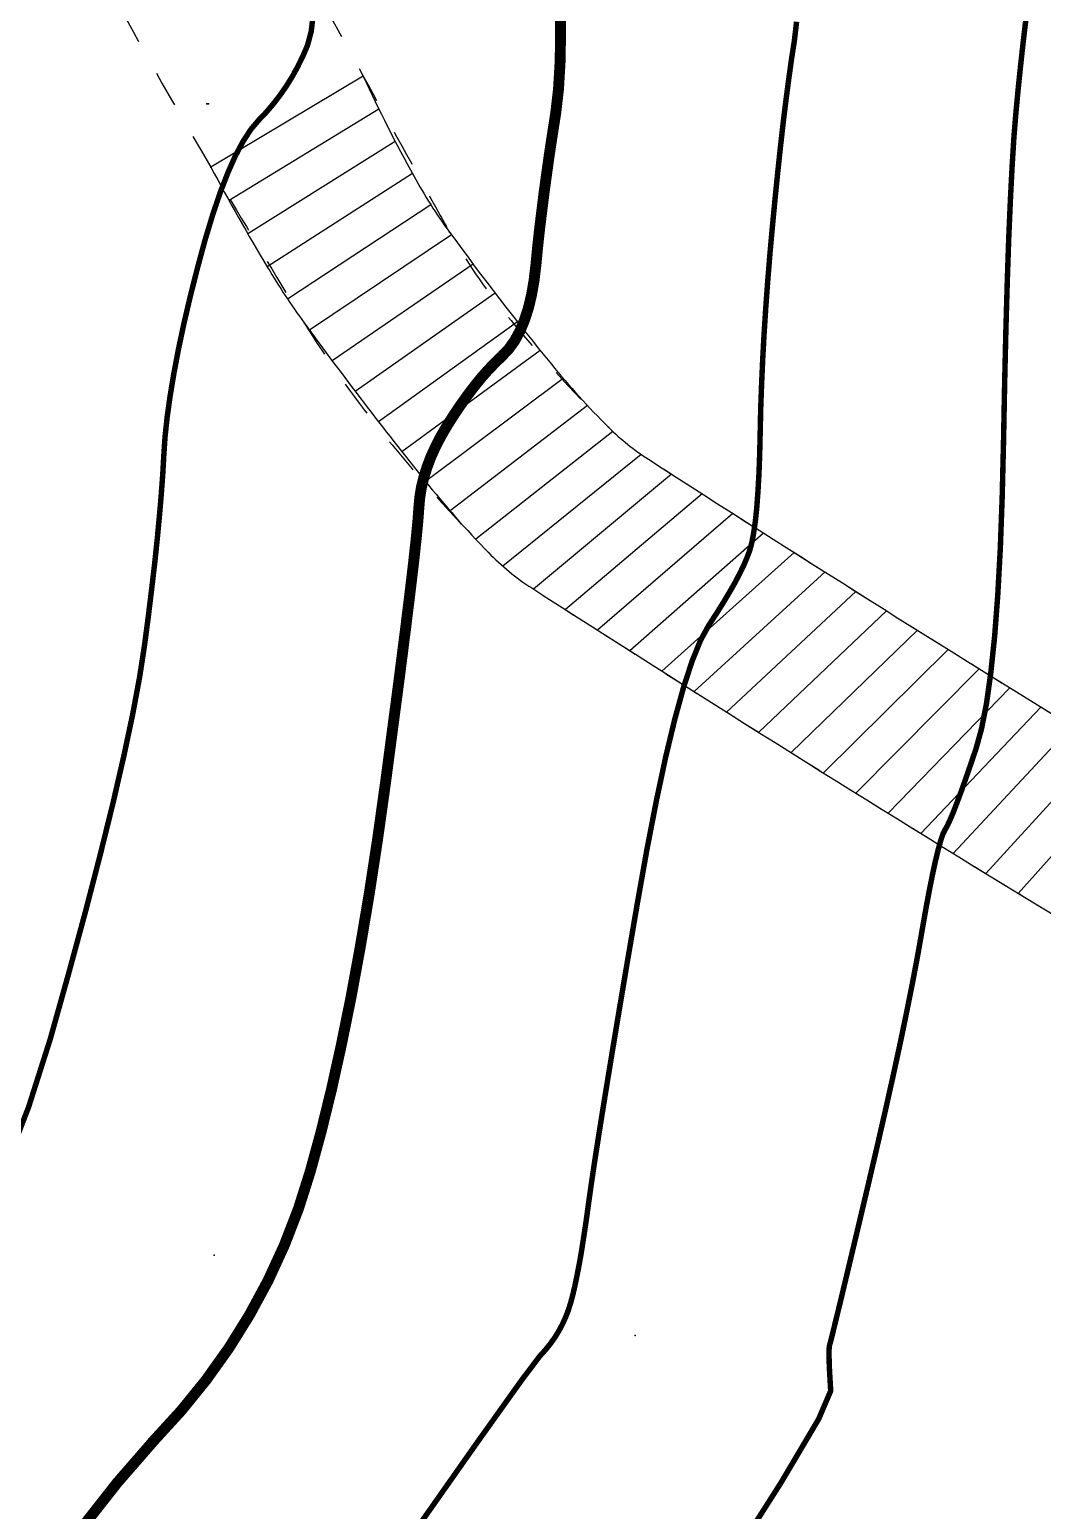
# Model space of a CAD drawing. Extents: x 940 to 1495, y 832 to 1212.
# Drawn here: x 1261.84 to 1275.76, y 867.61 to 887.96 of the extents above; entities that cross this region are included whole.
import ezdxf

# ---------------------------------------------------------------- set-up
doc = ezdxf.new("R2010")
doc.units = 0
doc.header["$LTSCALE"] = 0.5
doc.header["$PDSIZE"] = 0.2
doc.linetypes.add('X6', pattern=[2, 1, -1])
for name, color, linetype in [('DGX', 2, 'CONTINUOUS'), ('DLSS', 4, 'CONTINUOUS'), ('JMD', 6, 'CONTINUOUS'), ('ZDH', 1, 'CONTINUOUS')]:
    doc.layers.add(name, color=color, linetype=linetype)

msp = doc.modelspace()

# ---------------------------------------------------------------- linework, layer by layer
at = {"layer": 'DGX', "color": 3, "linetype": 'Continuous', "const_width": 0.15, "flags": 128}
msp.add_lwpolyline([(1262.289, 867.022), (1263.044, 867.984), (1263.554, 868.571), (1263.926, 868.978), (1264.269, 869.401), (1264.582, 869.84), (1264.865, 870.295), (1265.119, 870.765), (1265.343, 871.252), (1265.537, 871.754), (1265.701, 872.272), (1265.849, 872.815), (1265.991, 873.394), (1266.127, 874.009), (1266.259, 874.659), (1266.385, 875.344), (1266.507, 876.065), (1266.623, 876.822), (1266.734, 877.614), (1266.835, 878.381), (1266.925, 879.064), (1267.001, 879.663), (1267.065, 880.178), (1267.116, 880.608), (1267.154, 880.954), (1267.179, 881.216), (1267.192, 881.393), (1267.204, 881.529), (1267.226, 881.667), (1267.26, 881.806), (1267.304, 881.948), (1267.358, 882.091), (1267.424, 882.235), (1267.5, 882.382), (1267.587, 882.53), (1267.68, 882.676), (1267.773, 882.813), (1267.866, 882.943), (1267.959, 883.065), (1268.053, 883.18), (1268.147, 883.286), (1268.242, 883.385), (1268.336, 883.476), (1268.427, 883.572), (1268.508, 883.685), (1268.58, 883.816), (1268.642, 883.964), (1268.696, 884.13), (1268.74, 884.313), (1268.775, 884.514), (1268.801, 884.732), (1268.823, 884.964), (1268.849, 885.203), (1268.879, 885.451), (1268.911, 885.708), (1268.947, 885.972), (1268.985, 886.245), (1269.028, 886.527), (1269.073, 886.816), (1269.111, 887.144), (1269.134, 887.537), (1269.14, 887.996), (1269.13, 888.522)], dxfattribs=at)
msp.add_lwpolyline([(1262.289, 867.022), (1263.044, 867.984), (1263.554, 868.571), (1263.926, 868.978), (1264.269, 869.401), (1264.582, 869.84), (1264.865, 870.295), (1265.119, 870.765), (1265.343, 871.252), (1265.537, 871.754), (1265.701, 872.272), (1265.849, 872.815), (1265.991, 873.394), (1266.127, 874.009), (1266.259, 874.659), (1266.385, 875.344), (1266.507, 876.065), (1266.623, 876.822), (1266.734, 877.614), (1266.835, 878.381), (1266.925, 879.064), (1267.001, 879.663), (1267.065, 880.178), (1267.116, 880.608), (1267.154, 880.954), (1267.179, 881.216), (1267.192, 881.393), (1267.204, 881.529), (1267.226, 881.667), (1267.26, 881.806), (1267.304, 881.948), (1267.358, 882.091), (1267.424, 882.235), (1267.5, 882.382), (1267.587, 882.53), (1267.68, 882.676), (1267.773, 882.813), (1267.866, 882.943), (1267.959, 883.065), (1268.053, 883.18), (1268.147, 883.286), (1268.242, 883.385), (1268.336, 883.476), (1268.427, 883.572), (1268.508, 883.685), (1268.58, 883.816), (1268.642, 883.964), (1268.696, 884.13), (1268.74, 884.313), (1268.775, 884.514), (1268.801, 884.732), (1268.823, 884.964), (1268.849, 885.203), (1268.879, 885.451), (1268.911, 885.708), (1268.947, 885.972), (1268.985, 886.245), (1269.028, 886.527), (1269.073, 886.816), (1269.111, 887.144), (1269.134, 887.537), (1269.14, 887.996), (1269.13, 888.522)], dxfattribs=at)
msp.add_lwpolyline([(1262.289, 867.022), (1263.044, 867.984), (1263.554, 868.571), (1263.926, 868.978), (1264.269, 869.401), (1264.582, 869.84), (1264.865, 870.295), (1265.119, 870.765), (1265.343, 871.252), (1265.537, 871.754), (1265.701, 872.272), (1265.849, 872.815), (1265.991, 873.394), (1266.127, 874.009), (1266.259, 874.659), (1266.385, 875.344), (1266.507, 876.065), (1266.623, 876.822), (1266.734, 877.614), (1266.835, 878.381), (1266.925, 879.064), (1267.001, 879.663), (1267.065, 880.178), (1267.116, 880.608), (1267.154, 880.954), (1267.179, 881.216), (1267.192, 881.393), (1267.204, 881.529), (1267.226, 881.667), (1267.26, 881.806), (1267.304, 881.948), (1267.358, 882.091), (1267.424, 882.235), (1267.5, 882.382), (1267.587, 882.53), (1267.68, 882.676), (1267.773, 882.813), (1267.866, 882.943), (1267.959, 883.065), (1268.053, 883.18), (1268.147, 883.286), (1268.242, 883.385), (1268.336, 883.476), (1268.427, 883.572), (1268.508, 883.685), (1268.58, 883.816), (1268.642, 883.964), (1268.696, 884.13), (1268.74, 884.313), (1268.775, 884.514), (1268.801, 884.732), (1268.823, 884.964), (1268.849, 885.203), (1268.879, 885.451), (1268.911, 885.708), (1268.947, 885.972), (1268.985, 886.245), (1269.028, 886.527), (1269.073, 886.816), (1269.111, 887.144), (1269.134, 887.537), (1269.14, 887.996), (1269.13, 888.522)], dxfattribs=at)
msp.add_lwpolyline([(1262.289, 867.022), (1263.044, 867.984), (1263.554, 868.571), (1263.926, 868.978), (1264.269, 869.401), (1264.582, 869.84), (1264.865, 870.295), (1265.119, 870.765), (1265.343, 871.252), (1265.537, 871.754), (1265.701, 872.272), (1265.849, 872.815), (1265.991, 873.394), (1266.127, 874.009), (1266.259, 874.659), (1266.385, 875.344), (1266.507, 876.065), (1266.623, 876.822), (1266.734, 877.614), (1266.835, 878.381), (1266.925, 879.064), (1267.001, 879.663), (1267.065, 880.178), (1267.116, 880.608), (1267.154, 880.954), (1267.179, 881.216), (1267.192, 881.393), (1267.204, 881.529), (1267.226, 881.667), (1267.26, 881.806), (1267.304, 881.948), (1267.358, 882.091), (1267.424, 882.235), (1267.5, 882.382), (1267.587, 882.53), (1267.68, 882.676), (1267.773, 882.813), (1267.866, 882.943), (1267.959, 883.065), (1268.053, 883.18), (1268.147, 883.286), (1268.242, 883.385), (1268.336, 883.476), (1268.427, 883.572), (1268.508, 883.685), (1268.58, 883.816), (1268.642, 883.964), (1268.696, 884.13), (1268.74, 884.313), (1268.775, 884.514), (1268.801, 884.732), (1268.823, 884.964), (1268.849, 885.203), (1268.879, 885.451), (1268.911, 885.708), (1268.947, 885.972), (1268.985, 886.245), (1269.028, 886.527), (1269.073, 886.816), (1269.111, 887.144), (1269.134, 887.537), (1269.14, 887.996), (1269.13, 888.522)], dxfattribs=at)
msp.add_lwpolyline([(1262.289, 867.022), (1263.044, 867.984), (1263.554, 868.571), (1263.926, 868.978), (1264.269, 869.401), (1264.582, 869.84), (1264.865, 870.295), (1265.119, 870.765), (1265.343, 871.252), (1265.537, 871.754), (1265.701, 872.272), (1265.849, 872.815), (1265.991, 873.394), (1266.127, 874.009), (1266.259, 874.659), (1266.385, 875.344), (1266.507, 876.065), (1266.623, 876.822), (1266.734, 877.614), (1266.835, 878.381), (1266.925, 879.064), (1267.001, 879.663), (1267.065, 880.178), (1267.116, 880.608), (1267.154, 880.954), (1267.179, 881.216), (1267.192, 881.393), (1267.204, 881.529), (1267.226, 881.667), (1267.26, 881.806), (1267.304, 881.948), (1267.358, 882.091), (1267.424, 882.235), (1267.5, 882.382), (1267.587, 882.53), (1267.68, 882.676), (1267.773, 882.813), (1267.866, 882.943), (1267.959, 883.065), (1268.053, 883.18), (1268.147, 883.286), (1268.242, 883.385), (1268.336, 883.476), (1268.427, 883.572), (1268.508, 883.685), (1268.58, 883.816), (1268.642, 883.964), (1268.696, 884.13), (1268.74, 884.313), (1268.775, 884.514), (1268.801, 884.732), (1268.823, 884.964), (1268.849, 885.203), (1268.879, 885.451), (1268.911, 885.708), (1268.947, 885.972), (1268.985, 886.245), (1269.028, 886.527), (1269.073, 886.816), (1269.111, 887.144), (1269.134, 887.537), (1269.14, 887.996), (1269.13, 888.522)], dxfattribs=at)
msp.add_lwpolyline([(1262.289, 867.022), (1263.044, 867.984), (1263.554, 868.571), (1263.926, 868.978), (1264.269, 869.401), (1264.582, 869.84), (1264.865, 870.295), (1265.119, 870.765), (1265.343, 871.252), (1265.537, 871.754), (1265.701, 872.272), (1265.849, 872.815), (1265.991, 873.394), (1266.127, 874.009), (1266.259, 874.659), (1266.385, 875.344), (1266.507, 876.065), (1266.623, 876.822), (1266.734, 877.614), (1266.835, 878.381), (1266.925, 879.064), (1267.001, 879.663), (1267.065, 880.178), (1267.116, 880.608), (1267.154, 880.954), (1267.179, 881.216), (1267.192, 881.393), (1267.204, 881.529), (1267.226, 881.667), (1267.26, 881.806), (1267.304, 881.948), (1267.358, 882.091), (1267.424, 882.235), (1267.5, 882.382), (1267.587, 882.53), (1267.68, 882.676), (1267.773, 882.813), (1267.866, 882.943), (1267.959, 883.065), (1268.053, 883.18), (1268.147, 883.286), (1268.242, 883.385), (1268.336, 883.476), (1268.427, 883.572), (1268.508, 883.685), (1268.58, 883.816), (1268.642, 883.964), (1268.696, 884.13), (1268.74, 884.313), (1268.775, 884.514), (1268.801, 884.732), (1268.823, 884.964), (1268.849, 885.203), (1268.879, 885.451), (1268.911, 885.708), (1268.947, 885.972), (1268.985, 886.245), (1269.028, 886.527), (1269.073, 886.816), (1269.111, 887.144), (1269.134, 887.537), (1269.14, 887.996), (1269.13, 888.522)], dxfattribs=at)
at = {"layer": 'DGX', "linetype": 'Continuous', "const_width": 0.075, "flags": 128}
for points in [[(1261.478, 872.246), (1261.828, 873.151), (1262.125, 874.084), (1262.381, 874.997), (1262.611, 875.843), (1262.813, 876.622), (1262.989, 877.333), (1263.137, 877.977), (1263.259, 878.553), (1263.354, 879.062), (1263.422, 879.504), (1263.474, 879.901), (1263.52, 880.278), (1263.562, 880.635), (1263.597, 880.97), (1263.627, 881.286), (1263.652, 881.58), (1263.672, 881.854), (1263.686, 882.108), (1263.703, 882.361), (1263.732, 882.633), (1263.773, 882.926), (1263.825, 883.238), (1263.888, 883.571), (1263.963, 883.923), (1264.05, 884.295), (1264.149, 884.686), (1264.253, 885.07), (1264.358, 885.416), (1264.462, 885.725), (1264.568, 885.997), (1264.673, 886.233), (1264.779, 886.431), (1264.885, 886.593), (1264.991, 886.718), (1265.094, 886.826), (1265.192, 886.941), (1265.284, 887.061), (1265.371, 887.186), (1265.452, 887.317), (1265.527, 887.453), (1265.596, 887.595), (1265.66, 887.742), (1265.712, 887.935), (1265.745, 888.214)], [(1261.478, 872.246), (1261.828, 873.151), (1262.125, 874.084), (1262.381, 874.997), (1262.611, 875.843), (1262.813, 876.622), (1262.989, 877.333), (1263.137, 877.977), (1263.259, 878.553), (1263.354, 879.062), (1263.422, 879.504), (1263.474, 879.901), (1263.52, 880.278), (1263.562, 880.635), (1263.597, 880.97), (1263.627, 881.286), (1263.652, 881.58), (1263.672, 881.854), (1263.686, 882.108), (1263.703, 882.361), (1263.732, 882.633), (1263.773, 882.926), (1263.825, 883.238), (1263.888, 883.571), (1263.963, 883.923), (1264.05, 884.295), (1264.149, 884.686), (1264.253, 885.07), (1264.358, 885.416), (1264.462, 885.725), (1264.568, 885.997), (1264.673, 886.233), (1264.779, 886.431), (1264.885, 886.593), (1264.991, 886.718), (1265.094, 886.826), (1265.192, 886.941), (1265.284, 887.061), (1265.371, 887.186), (1265.452, 887.317), (1265.527, 887.453), (1265.596, 887.595), (1265.66, 887.742), (1265.712, 887.935), (1265.745, 888.214)], [(1261.478, 872.246), (1261.828, 873.151), (1262.125, 874.084), (1262.381, 874.997), (1262.611, 875.843), (1262.813, 876.622), (1262.989, 877.333), (1263.137, 877.977), (1263.259, 878.553), (1263.354, 879.062), (1263.422, 879.504), (1263.474, 879.901), (1263.52, 880.278), (1263.562, 880.635), (1263.597, 880.97), (1263.627, 881.286), (1263.652, 881.58), (1263.672, 881.854), (1263.686, 882.108), (1263.703, 882.361), (1263.732, 882.633), (1263.773, 882.926), (1263.825, 883.238), (1263.888, 883.571), (1263.963, 883.923), (1264.05, 884.295), (1264.149, 884.686), (1264.253, 885.07), (1264.358, 885.416), (1264.462, 885.725), (1264.568, 885.997), (1264.673, 886.233), (1264.779, 886.431), (1264.885, 886.593), (1264.991, 886.718), (1265.094, 886.826), (1265.192, 886.941), (1265.284, 887.061), (1265.371, 887.186), (1265.452, 887.317), (1265.527, 887.453), (1265.596, 887.595), (1265.66, 887.742), (1265.712, 887.935), (1265.745, 888.214)], [(1261.478, 872.246), (1261.828, 873.151), (1262.125, 874.084), (1262.381, 874.997), (1262.611, 875.843), (1262.813, 876.622), (1262.989, 877.333), (1263.137, 877.977), (1263.259, 878.553), (1263.354, 879.062), (1263.422, 879.504), (1263.474, 879.901), (1263.52, 880.278), (1263.562, 880.635), (1263.597, 880.97), (1263.627, 881.286), (1263.652, 881.58), (1263.672, 881.854), (1263.686, 882.108), (1263.703, 882.361), (1263.732, 882.633), (1263.773, 882.926), (1263.825, 883.238), (1263.888, 883.571), (1263.963, 883.923), (1264.05, 884.295), (1264.149, 884.686), (1264.253, 885.07), (1264.358, 885.416), (1264.462, 885.725), (1264.568, 885.997), (1264.673, 886.233), (1264.779, 886.431), (1264.885, 886.593), (1264.991, 886.718), (1265.094, 886.826), (1265.192, 886.941), (1265.284, 887.061), (1265.371, 887.186), (1265.452, 887.317), (1265.527, 887.453), (1265.596, 887.595), (1265.66, 887.742), (1265.712, 887.935), (1265.745, 888.214)], [(1261.478, 872.246), (1261.828, 873.151), (1262.125, 874.084), (1262.381, 874.997), (1262.611, 875.843), (1262.813, 876.622), (1262.989, 877.333), (1263.137, 877.977), (1263.259, 878.553), (1263.354, 879.062), (1263.422, 879.504), (1263.474, 879.901), (1263.52, 880.278), (1263.562, 880.635), (1263.597, 880.97), (1263.627, 881.286), (1263.652, 881.58), (1263.672, 881.854), (1263.686, 882.108), (1263.703, 882.361), (1263.732, 882.633), (1263.773, 882.926), (1263.825, 883.238), (1263.888, 883.571), (1263.963, 883.923), (1264.05, 884.295), (1264.149, 884.686), (1264.253, 885.07), (1264.358, 885.416), (1264.462, 885.725), (1264.568, 885.997), (1264.673, 886.233), (1264.779, 886.431), (1264.885, 886.593), (1264.991, 886.718), (1265.094, 886.826), (1265.192, 886.941), (1265.284, 887.061), (1265.371, 887.186), (1265.452, 887.317), (1265.527, 887.453), (1265.596, 887.595), (1265.66, 887.742), (1265.712, 887.935), (1265.745, 888.214)], [(1261.478, 872.246), (1261.828, 873.151), (1262.125, 874.084), (1262.381, 874.997), (1262.611, 875.843), (1262.813, 876.622), (1262.989, 877.333), (1263.137, 877.977), (1263.259, 878.553), (1263.354, 879.062), (1263.422, 879.504), (1263.474, 879.901), (1263.52, 880.278), (1263.562, 880.635), (1263.597, 880.97), (1263.627, 881.286), (1263.652, 881.58), (1263.672, 881.854), (1263.686, 882.108), (1263.703, 882.361), (1263.732, 882.633), (1263.773, 882.926), (1263.825, 883.238), (1263.888, 883.571), (1263.963, 883.923), (1264.05, 884.295), (1264.149, 884.686), (1264.253, 885.07), (1264.358, 885.416), (1264.462, 885.725), (1264.568, 885.997), (1264.673, 886.233), (1264.779, 886.431), (1264.885, 886.593), (1264.991, 886.718), (1265.094, 886.826), (1265.192, 886.941), (1265.284, 887.061), (1265.371, 887.186), (1265.452, 887.317), (1265.527, 887.453), (1265.596, 887.595), (1265.66, 887.742), (1265.712, 887.935), (1265.745, 888.214)], [(1271.297, 866.618), (1272.167, 867.984), (1272.686, 868.861), (1272.852, 869.249), (1272.844, 869.385), (1272.837, 869.504), (1272.832, 869.608), (1272.83, 869.695), (1272.829, 869.767), (1272.83, 869.822), (1272.833, 869.861), (1272.838, 869.884), (1272.852, 869.932), (1272.88, 870.045), (1272.924, 870.225), (1272.984, 870.47), (1273.058, 870.78), (1273.148, 871.157), (1273.253, 871.599), (1273.373, 872.107), (1273.496, 872.634), (1273.61, 873.132), (1273.715, 873.603), (1273.811, 874.046), (1273.897, 874.461), (1273.974, 874.847), (1274.042, 875.206), (1274.101, 875.537), (1274.153, 875.836), (1274.202, 876.101), (1274.248, 876.332), (1274.29, 876.527), (1274.329, 876.688), (1274.364, 876.815), (1274.395, 876.907), (1274.424, 876.964), (1274.454, 877.016), (1274.49, 877.093), (1274.534, 877.196), (1274.583, 877.323), (1274.64, 877.474), (1274.703, 877.651), (1274.773, 877.853), (1274.85, 878.079), (1274.926, 878.355), (1274.994, 878.703), (1275.053, 879.125), (1275.105, 879.619), (1275.148, 880.186), (1275.183, 880.826), (1275.209, 881.539), (1275.228, 882.326), (1275.243, 883.116), (1275.26, 883.841), (1275.279, 884.502), (1275.299, 885.098), (1275.322, 885.629), (1275.346, 886.095), (1275.371, 886.496), (1275.399, 886.833), (1275.427, 887.13), (1275.456, 887.412), (1275.485, 887.679), (1275.514, 887.931), (1275.543, 888.168)], [(1271.297, 866.618), (1272.167, 867.984), (1272.686, 868.861), (1272.852, 869.249), (1272.844, 869.385), (1272.837, 869.504), (1272.832, 869.608), (1272.83, 869.695), (1272.829, 869.767), (1272.83, 869.822), (1272.833, 869.861), (1272.838, 869.884), (1272.852, 869.932), (1272.88, 870.045), (1272.924, 870.225), (1272.984, 870.47), (1273.058, 870.78), (1273.148, 871.157), (1273.253, 871.599), (1273.373, 872.107), (1273.496, 872.634), (1273.61, 873.132), (1273.715, 873.603), (1273.811, 874.046), (1273.897, 874.461), (1273.974, 874.847), (1274.042, 875.206), (1274.101, 875.537), (1274.153, 875.836), (1274.202, 876.101), (1274.248, 876.332), (1274.29, 876.527), (1274.329, 876.688), (1274.364, 876.815), (1274.395, 876.907), (1274.424, 876.964), (1274.454, 877.016), (1274.49, 877.093), (1274.534, 877.196), (1274.583, 877.323), (1274.64, 877.474), (1274.703, 877.651), (1274.773, 877.853), (1274.85, 878.079), (1274.926, 878.355), (1274.994, 878.703), (1275.053, 879.125), (1275.105, 879.619), (1275.148, 880.186), (1275.183, 880.826), (1275.209, 881.539), (1275.228, 882.326), (1275.243, 883.116), (1275.26, 883.841), (1275.279, 884.502), (1275.299, 885.098), (1275.322, 885.629), (1275.346, 886.095), (1275.371, 886.496), (1275.399, 886.833), (1275.427, 887.13), (1275.456, 887.412), (1275.485, 887.679), (1275.514, 887.931), (1275.543, 888.168)], [(1271.297, 866.618), (1272.167, 867.984), (1272.686, 868.861), (1272.852, 869.249), (1272.844, 869.385), (1272.837, 869.504), (1272.832, 869.608), (1272.83, 869.695), (1272.829, 869.767), (1272.83, 869.822), (1272.833, 869.861), (1272.838, 869.884), (1272.852, 869.932), (1272.88, 870.045), (1272.924, 870.225), (1272.984, 870.47), (1273.058, 870.78), (1273.148, 871.157), (1273.253, 871.599), (1273.373, 872.107), (1273.496, 872.634), (1273.61, 873.132), (1273.715, 873.603), (1273.811, 874.046), (1273.897, 874.461), (1273.974, 874.847), (1274.042, 875.206), (1274.101, 875.537), (1274.153, 875.836), (1274.202, 876.101), (1274.248, 876.332), (1274.29, 876.527), (1274.329, 876.688), (1274.364, 876.815), (1274.395, 876.907), (1274.424, 876.964), (1274.454, 877.016), (1274.49, 877.093), (1274.534, 877.196), (1274.583, 877.323), (1274.64, 877.474), (1274.703, 877.651), (1274.773, 877.853), (1274.85, 878.079), (1274.926, 878.355), (1274.994, 878.703), (1275.053, 879.125), (1275.105, 879.619), (1275.148, 880.186), (1275.183, 880.826), (1275.209, 881.539), (1275.228, 882.326), (1275.243, 883.116), (1275.26, 883.841), (1275.279, 884.502), (1275.299, 885.098), (1275.322, 885.629), (1275.346, 886.095), (1275.371, 886.496), (1275.399, 886.833), (1275.427, 887.13), (1275.456, 887.412), (1275.485, 887.679), (1275.514, 887.931), (1275.543, 888.168)], [(1271.297, 866.618), (1272.167, 867.984), (1272.686, 868.861), (1272.852, 869.249), (1272.844, 869.385), (1272.837, 869.504), (1272.832, 869.608), (1272.83, 869.695), (1272.829, 869.767), (1272.83, 869.822), (1272.833, 869.861), (1272.838, 869.884), (1272.852, 869.932), (1272.88, 870.045), (1272.924, 870.225), (1272.984, 870.47), (1273.058, 870.78), (1273.148, 871.157), (1273.253, 871.599), (1273.373, 872.107), (1273.496, 872.634), (1273.61, 873.132), (1273.715, 873.603), (1273.811, 874.046), (1273.897, 874.461), (1273.974, 874.847), (1274.042, 875.206), (1274.101, 875.537), (1274.153, 875.836), (1274.202, 876.101), (1274.248, 876.332), (1274.29, 876.527), (1274.329, 876.688), (1274.364, 876.815), (1274.395, 876.907), (1274.424, 876.964), (1274.454, 877.016), (1274.49, 877.093), (1274.534, 877.196), (1274.583, 877.323), (1274.64, 877.474), (1274.703, 877.651), (1274.773, 877.853), (1274.85, 878.079), (1274.926, 878.355), (1274.994, 878.703), (1275.053, 879.125), (1275.105, 879.619), (1275.148, 880.186), (1275.183, 880.826), (1275.209, 881.539), (1275.228, 882.326), (1275.243, 883.116), (1275.26, 883.841), (1275.279, 884.502), (1275.299, 885.098), (1275.322, 885.629), (1275.346, 886.095), (1275.371, 886.496), (1275.399, 886.833), (1275.427, 887.13), (1275.456, 887.412), (1275.485, 887.679), (1275.514, 887.931), (1275.543, 888.168)], [(1267.06, 867.212), (1268.004, 868.555), (1268.601, 869.392), (1268.851, 869.724), (1268.925, 869.805), (1268.993, 869.889), (1269.056, 869.976), (1269.112, 870.067), (1269.162, 870.16), (1269.207, 870.257), (1269.245, 870.356), (1269.278, 870.459), (1269.308, 870.572), (1269.338, 870.701), (1269.368, 870.847), (1269.399, 871.008), (1269.43, 871.187), (1269.46, 871.381), (1269.492, 871.592), (1269.523, 871.82), (1269.561, 872.09), (1269.612, 872.43), (1269.676, 872.84), (1269.753, 873.32), (1269.843, 873.869), (1269.946, 874.488), (1270.062, 875.177), (1270.192, 875.936), (1270.326, 876.69), (1270.457, 877.366), (1270.584, 877.963), (1270.709, 878.482), (1270.83, 878.922), (1270.948, 879.283), (1271.063, 879.567), (1271.175, 879.771), (1271.28, 879.932), (1271.375, 880.084), (1271.46, 880.226), (1271.536, 880.359), (1271.601, 880.483), (1271.657, 880.598), (1271.702, 880.704), (1271.738, 880.8), (1271.767, 880.906), (1271.793, 881.04), (1271.816, 881.201), (1271.836, 881.391), (1271.852, 881.609), (1271.866, 881.854), (1271.876, 882.128), (1271.883, 882.43), (1271.89, 882.751), (1271.902, 883.081), (1271.917, 883.421), (1271.936, 883.771), (1271.959, 884.131), (1271.986, 884.501), (1272.017, 884.88), (1272.052, 885.269), (1272.089, 885.654), (1272.126, 886.019), (1272.163, 886.365), (1272.2, 886.691), (1272.238, 886.998), (1272.276, 887.286), (1272.313, 887.554), (1272.352, 887.803), (1272.383, 888.07)], [(1267.06, 867.212), (1268.004, 868.555), (1268.601, 869.392), (1268.851, 869.724), (1268.925, 869.805), (1268.993, 869.889), (1269.056, 869.976), (1269.112, 870.067), (1269.162, 870.16), (1269.207, 870.257), (1269.245, 870.356), (1269.278, 870.459), (1269.308, 870.572), (1269.338, 870.701), (1269.368, 870.847), (1269.399, 871.008), (1269.43, 871.187), (1269.46, 871.381), (1269.492, 871.592), (1269.523, 871.82), (1269.561, 872.09), (1269.612, 872.43), (1269.676, 872.84), (1269.753, 873.32), (1269.843, 873.869), (1269.946, 874.488), (1270.062, 875.177), (1270.192, 875.936), (1270.326, 876.69), (1270.457, 877.366), (1270.584, 877.963), (1270.709, 878.482), (1270.83, 878.922), (1270.948, 879.283), (1271.063, 879.567), (1271.175, 879.771), (1271.28, 879.932), (1271.375, 880.084), (1271.46, 880.226), (1271.536, 880.359), (1271.601, 880.483), (1271.657, 880.598), (1271.702, 880.704), (1271.738, 880.8), (1271.767, 880.906), (1271.793, 881.04), (1271.816, 881.201), (1271.836, 881.391), (1271.852, 881.609), (1271.866, 881.854), (1271.876, 882.128), (1271.883, 882.43), (1271.89, 882.751), (1271.902, 883.081), (1271.917, 883.421), (1271.936, 883.771), (1271.959, 884.131), (1271.986, 884.501), (1272.017, 884.88), (1272.052, 885.269), (1272.089, 885.654), (1272.126, 886.019), (1272.163, 886.365), (1272.2, 886.691), (1272.238, 886.998), (1272.276, 887.286), (1272.313, 887.554), (1272.352, 887.803), (1272.383, 888.07)], [(1267.06, 867.212), (1268.004, 868.555), (1268.601, 869.392), (1268.851, 869.724), (1268.925, 869.805), (1268.993, 869.889), (1269.056, 869.976), (1269.112, 870.067), (1269.162, 870.16), (1269.207, 870.257), (1269.245, 870.356), (1269.278, 870.459), (1269.308, 870.572), (1269.338, 870.701), (1269.368, 870.847), (1269.399, 871.008), (1269.43, 871.187), (1269.46, 871.381), (1269.492, 871.592), (1269.523, 871.82), (1269.561, 872.09), (1269.612, 872.43), (1269.676, 872.84), (1269.753, 873.32), (1269.843, 873.869), (1269.946, 874.488), (1270.062, 875.177), (1270.192, 875.936), (1270.326, 876.69), (1270.457, 877.366), (1270.584, 877.963), (1270.709, 878.482), (1270.83, 878.922), (1270.948, 879.283), (1271.063, 879.567), (1271.175, 879.771), (1271.28, 879.932), (1271.375, 880.084), (1271.46, 880.226), (1271.536, 880.359), (1271.601, 880.483), (1271.657, 880.598), (1271.702, 880.704), (1271.738, 880.8), (1271.767, 880.906), (1271.793, 881.04), (1271.816, 881.201), (1271.836, 881.391), (1271.852, 881.609), (1271.866, 881.854), (1271.876, 882.128), (1271.883, 882.43), (1271.89, 882.751), (1271.902, 883.081), (1271.917, 883.421), (1271.936, 883.771), (1271.959, 884.131), (1271.986, 884.501), (1272.017, 884.88), (1272.052, 885.269), (1272.089, 885.654), (1272.126, 886.019), (1272.163, 886.365), (1272.2, 886.691), (1272.238, 886.998), (1272.276, 887.286), (1272.313, 887.554), (1272.352, 887.803), (1272.383, 888.07)], [(1267.06, 867.212), (1268.004, 868.555), (1268.601, 869.392), (1268.851, 869.724), (1268.925, 869.805), (1268.993, 869.889), (1269.056, 869.976), (1269.112, 870.067), (1269.162, 870.16), (1269.207, 870.257), (1269.245, 870.356), (1269.278, 870.459), (1269.308, 870.572), (1269.338, 870.701), (1269.368, 870.847), (1269.399, 871.008), (1269.43, 871.187), (1269.46, 871.381), (1269.492, 871.592), (1269.523, 871.82), (1269.561, 872.09), (1269.612, 872.43), (1269.676, 872.84), (1269.753, 873.32), (1269.843, 873.869), (1269.946, 874.488), (1270.062, 875.177), (1270.192, 875.936), (1270.326, 876.69), (1270.457, 877.366), (1270.584, 877.963), (1270.709, 878.482), (1270.83, 878.922), (1270.948, 879.283), (1271.063, 879.567), (1271.175, 879.771), (1271.28, 879.932), (1271.375, 880.084), (1271.46, 880.226), (1271.536, 880.359), (1271.601, 880.483), (1271.657, 880.598), (1271.702, 880.704), (1271.738, 880.8), (1271.767, 880.906), (1271.793, 881.04), (1271.816, 881.201), (1271.836, 881.391), (1271.852, 881.609), (1271.866, 881.854), (1271.876, 882.128), (1271.883, 882.43), (1271.89, 882.751), (1271.902, 883.081), (1271.917, 883.421), (1271.936, 883.771), (1271.959, 884.131), (1271.986, 884.501), (1272.017, 884.88), (1272.052, 885.269), (1272.089, 885.654), (1272.126, 886.019), (1272.163, 886.365), (1272.2, 886.691), (1272.238, 886.998), (1272.276, 887.286), (1272.313, 887.554), (1272.352, 887.803), (1272.383, 888.07)], [(1267.06, 867.212), (1268.004, 868.555), (1268.601, 869.392), (1268.851, 869.724), (1268.925, 869.805), (1268.993, 869.889), (1269.056, 869.976), (1269.112, 870.067), (1269.162, 870.16), (1269.207, 870.257), (1269.245, 870.356), (1269.278, 870.459), (1269.308, 870.572), (1269.338, 870.701), (1269.368, 870.847), (1269.399, 871.008), (1269.43, 871.187), (1269.46, 871.381), (1269.492, 871.592), (1269.523, 871.82), (1269.561, 872.09), (1269.612, 872.43), (1269.676, 872.84), (1269.753, 873.32), (1269.843, 873.869), (1269.946, 874.488), (1270.062, 875.177), (1270.192, 875.936), (1270.326, 876.69), (1270.457, 877.366), (1270.584, 877.963), (1270.709, 878.482), (1270.83, 878.922), (1270.948, 879.283), (1271.063, 879.567), (1271.175, 879.771), (1271.28, 879.932), (1271.375, 880.084), (1271.46, 880.226), (1271.536, 880.359), (1271.601, 880.483), (1271.657, 880.598), (1271.702, 880.704), (1271.738, 880.8), (1271.767, 880.906), (1271.793, 881.04), (1271.816, 881.201), (1271.836, 881.391), (1271.852, 881.609), (1271.866, 881.854), (1271.876, 882.128), (1271.883, 882.43), (1271.89, 882.751), (1271.902, 883.081), (1271.917, 883.421), (1271.936, 883.771), (1271.959, 884.131), (1271.986, 884.501), (1272.017, 884.88), (1272.052, 885.269), (1272.089, 885.654), (1272.126, 886.019), (1272.163, 886.365), (1272.2, 886.691), (1272.238, 886.998), (1272.276, 887.286), (1272.313, 887.554), (1272.352, 887.803), (1272.383, 888.07)], [(1267.06, 867.212), (1268.004, 868.555), (1268.601, 869.392), (1268.851, 869.724), (1268.925, 869.805), (1268.993, 869.889), (1269.056, 869.976), (1269.112, 870.067), (1269.162, 870.16), (1269.207, 870.257), (1269.245, 870.356), (1269.278, 870.459), (1269.308, 870.572), (1269.338, 870.701), (1269.368, 870.847), (1269.399, 871.008), (1269.43, 871.187), (1269.46, 871.381), (1269.492, 871.592), (1269.523, 871.82), (1269.561, 872.09), (1269.612, 872.43), (1269.676, 872.84), (1269.753, 873.32), (1269.843, 873.869), (1269.946, 874.488), (1270.062, 875.177), (1270.192, 875.936), (1270.326, 876.69), (1270.457, 877.366), (1270.584, 877.963), (1270.709, 878.482), (1270.83, 878.922), (1270.948, 879.283), (1271.063, 879.567), (1271.175, 879.771), (1271.28, 879.932), (1271.375, 880.084), (1271.46, 880.226), (1271.536, 880.359), (1271.601, 880.483), (1271.657, 880.598), (1271.702, 880.704), (1271.738, 880.8), (1271.767, 880.906), (1271.793, 881.04), (1271.816, 881.201), (1271.836, 881.391), (1271.852, 881.609), (1271.866, 881.854), (1271.876, 882.128), (1271.883, 882.43), (1271.89, 882.751), (1271.902, 883.081), (1271.917, 883.421), (1271.936, 883.771), (1271.959, 884.131), (1271.986, 884.501), (1272.017, 884.88), (1272.052, 885.269), (1272.089, 885.654), (1272.126, 886.019), (1272.163, 886.365), (1272.2, 886.691), (1272.238, 886.998), (1272.276, 887.286), (1272.313, 887.554), (1272.352, 887.803), (1272.383, 888.07)]]:
    msp.add_lwpolyline(points, dxfattribs=at)
at = {"layer": 'DGX', "linetype": 'Continuous', "const_width": 0.075}
msp.add_lwpolyline([(1271.297, 866.618), (1272.167, 867.984), (1272.686, 868.861), (1272.852, 869.249), (1272.844, 869.385), (1272.837, 869.504), (1272.832, 869.608), (1272.83, 869.695), (1272.829, 869.767), (1272.83, 869.822), (1272.833, 869.861), (1272.838, 869.884), (1272.852, 869.932), (1272.88, 870.045), (1272.924, 870.225), (1272.984, 870.47), (1273.058, 870.78), (1273.148, 871.157), (1273.253, 871.599), (1273.373, 872.107), (1273.496, 872.634), (1273.61, 873.132), (1273.715, 873.603), (1273.811, 874.046), (1273.897, 874.461), (1273.974, 874.847), (1274.042, 875.206), (1274.101, 875.537), (1274.153, 875.836), (1274.202, 876.101), (1274.248, 876.332), (1274.29, 876.527), (1274.329, 876.688), (1274.364, 876.815), (1274.395, 876.907), (1274.424, 876.964), (1274.454, 877.016), (1274.49, 877.093), (1274.534, 877.196), (1274.583, 877.323), (1274.64, 877.474), (1274.703, 877.651), (1274.773, 877.853), (1274.85, 878.079), (1274.926, 878.355), (1274.994, 878.703), (1275.053, 879.125), (1275.105, 879.619), (1275.148, 880.186), (1275.183, 880.826), (1275.209, 881.539), (1275.228, 882.326), (1275.243, 883.116), (1275.26, 883.841), (1275.279, 884.502), (1275.299, 885.098), (1275.322, 885.629), (1275.346, 886.095), (1275.371, 886.496), (1275.399, 886.833), (1275.427, 887.13), (1275.456, 887.412), (1275.485, 887.679), (1275.514, 887.931), (1275.543, 888.168)], dxfattribs=at)
msp.add_lwpolyline([(1271.297, 866.618), (1272.167, 867.984), (1272.686, 868.861), (1272.852, 869.249), (1272.844, 869.385), (1272.837, 869.504), (1272.832, 869.608), (1272.83, 869.695), (1272.829, 869.767), (1272.83, 869.822), (1272.833, 869.861), (1272.838, 869.884), (1272.852, 869.932), (1272.88, 870.045), (1272.924, 870.225), (1272.984, 870.47), (1273.058, 870.78), (1273.148, 871.157), (1273.253, 871.599), (1273.373, 872.107), (1273.496, 872.634), (1273.61, 873.132), (1273.715, 873.603), (1273.811, 874.046), (1273.897, 874.461), (1273.974, 874.847), (1274.042, 875.206), (1274.101, 875.537), (1274.153, 875.836), (1274.202, 876.101), (1274.248, 876.332), (1274.29, 876.527), (1274.329, 876.688), (1274.364, 876.815), (1274.395, 876.907), (1274.424, 876.964), (1274.454, 877.016), (1274.49, 877.093), (1274.534, 877.196), (1274.583, 877.323), (1274.64, 877.474), (1274.703, 877.651), (1274.773, 877.853), (1274.85, 878.079), (1274.926, 878.355), (1274.994, 878.703), (1275.053, 879.125), (1275.105, 879.619), (1275.148, 880.186), (1275.183, 880.826), (1275.209, 881.539), (1275.228, 882.326), (1275.243, 883.116), (1275.26, 883.841), (1275.279, 884.502), (1275.299, 885.098), (1275.322, 885.629), (1275.346, 886.095), (1275.371, 886.496), (1275.399, 886.833), (1275.427, 887.13), (1275.456, 887.412), (1275.485, 887.679), (1275.514, 887.931), (1275.543, 888.168)], dxfattribs=at)
at = {"layer": 'DLSS', "linetype": 'X6', "flags": 128}
for points in [[(1262.259, 895.433, 0.005989), (1264.489, 890.963, 0.007251), (1266.428, 887.321, 0.000346), (1267.485, 885.407, 0.002885), (1267.613, 885.178, 0.04178), (1268.376, 884.064, 0.026604), (1269.799, 882.495, 0.052175), (1270.348, 882.055, 0.005066), (1276.461, 878.204, 0.032895), (1282.584, 874.968, 0.025335), (1290.964, 871.72)], [(1260.001, 894.51, 0.012893), (1262.262, 889.812, 0.015722), (1264.334, 886.072, 0.000561), (1265.449, 884.205, 0.003813), (1265.616, 883.931, 0.030261), (1266.647, 882.472, 0.023852), (1268.147, 880.774, 0.057043), (1268.743, 880.286, 0.005523), (1275.457, 876.071, 0.032133), (1281.586, 872.838, 0.024418), (1290.076, 869.523)]]:
    msp.add_lwpolyline(points, format="xyb", dxfattribs=at)
at = {"layer": 'JMD', "linetype": 'Continuous'}
for p, q in [((1266.428, 887.321), (1264.334, 886.072)), ((1266.642, 886.869), (1264.584, 885.611)), ((1266.868, 886.423), (1264.841, 885.154)), ((1267.103, 885.982), (1265.107, 884.701)), ((1267.358, 885.552), (1265.387, 884.258)), ((1267.641, 885.14), (1265.69, 883.83)), ((1267.938, 884.738), (1266.002, 883.408)), ((1268.24, 884.339), (1266.317, 882.988)), ((1268.547, 883.944), (1266.636, 882.572)), ((1268.858, 883.553), (1266.959, 882.159)), ((1269.175, 883.167), (1267.285, 881.748)), ((1269.509, 882.794), (1267.622, 881.345)), ((1269.859, 882.437), (1267.973, 880.956)), ((1270.247, 882.122), (1268.345, 880.586)), ((1270.666, 881.85), (1268.765, 880.272)), ((1271.087, 881.58), (1269.206, 879.989)), ((1271.508, 881.31), (1269.648, 879.706)), ((1271.93, 881.042), (1270.09, 879.424)), ((1272.352, 880.773), (1270.533, 879.142)), ((1272.774, 880.506), (1270.976, 878.861)), ((1273.197, 880.239), (1271.419, 878.581)), ((1273.62, 879.972), (1271.863, 878.302)), ((1274.043, 879.706), (1272.307, 878.023)), ((1274.467, 879.441), (1272.752, 877.744)), ((1274.891, 879.176), (1273.197, 877.467)), ((1275.316, 878.912), (1273.643, 877.19)), ((1275.741, 878.649), (1274.089, 876.913)), ((1276.166, 878.386), (1274.535, 876.638)), ((1276.592, 878.124), (1274.982, 876.363)), ((1277.019, 877.865), (1275.429, 876.088))]:
    msp.add_line(p, q, dxfattribs=at)
at = {"layer": 'JMD', "linetype": 'Continuous', "flags": 128}
for points in [[(1266.428, 887.321, 0.01849), (1267.121, 885.95, 0.031079), (1267.613, 885.178, 0.013572), (1269.013, 883.362, 0.026604), (1269.799, 882.495, 0.052175), (1270.348, 882.055, 0.005066), (1276.461, 878.204, 0.032895), (1282.584, 874.968, 0.025335), (1290.964, 871.72)], [(1264.334, 886.072, 0.012989), (1265.112, 884.693, 0.022494), (1265.616, 883.931, 0.011575), (1267.271, 881.766, 0.023852), (1268.147, 880.774, 0.057043), (1268.743, 880.286, 0.005523), (1275.457, 876.071, 0.032133), (1281.586, 872.838, 0.024418), (1290.076, 869.523)]]:
    msp.add_lwpolyline(points, format="xyb", dxfattribs=at)
at = {"layer": 'ZDH', "linetype": 'Continuous'}
for p in [(1266.428, 887.321, 25.873), (1266.428, 887.321, 25.873), (1266.428, 887.321, 25.873), (1264.277, 886.941, 26.143), (1264.277, 886.941, 26.143), (1264.277, 886.941, 26.143), (1264.277, 886.941, 26.143), (1264.277, 886.941, 26.143), (1264.277, 886.941, 26.143), (1264.289, 886.941, 26.144), (1264.289, 886.941, 26.144), (1264.299, 886.941, 26.126), (1264.299, 886.941, 26.126), (1264.334, 886.072, 25.984), (1264.334, 886.072, 25.984), (1264.334, 886.072, 25.984), (1267.613, 885.178, 25.384), (1267.613, 885.178, 25.384), (1267.613, 885.178, 25.384), (1265.616, 883.931, 25.479), (1265.616, 883.931, 25.479), (1265.616, 883.931, 25.479), (1269.799, 882.495, 24.623), (1269.799, 882.495, 24.623), (1269.799, 882.495, 24.623), (1268.147, 880.774, 24.722), (1268.147, 880.774, 24.722), (1268.147, 880.774, 24.722), (1275.457, 876.071, 22.682), (1275.457, 876.071, 22.682), (1275.457, 876.071, 22.682), (1264.38, 871.117, 25.315), (1264.38, 871.117, 25.315), (1264.38, 871.117, 25.315), (1270.165, 870.01, 23.752), (1270.165, 870.01, 23.752), (1270.165, 870.01, 23.752)]:
    msp.add_point(p, dxfattribs=at)

doc.saveas('drawing.dxf')
